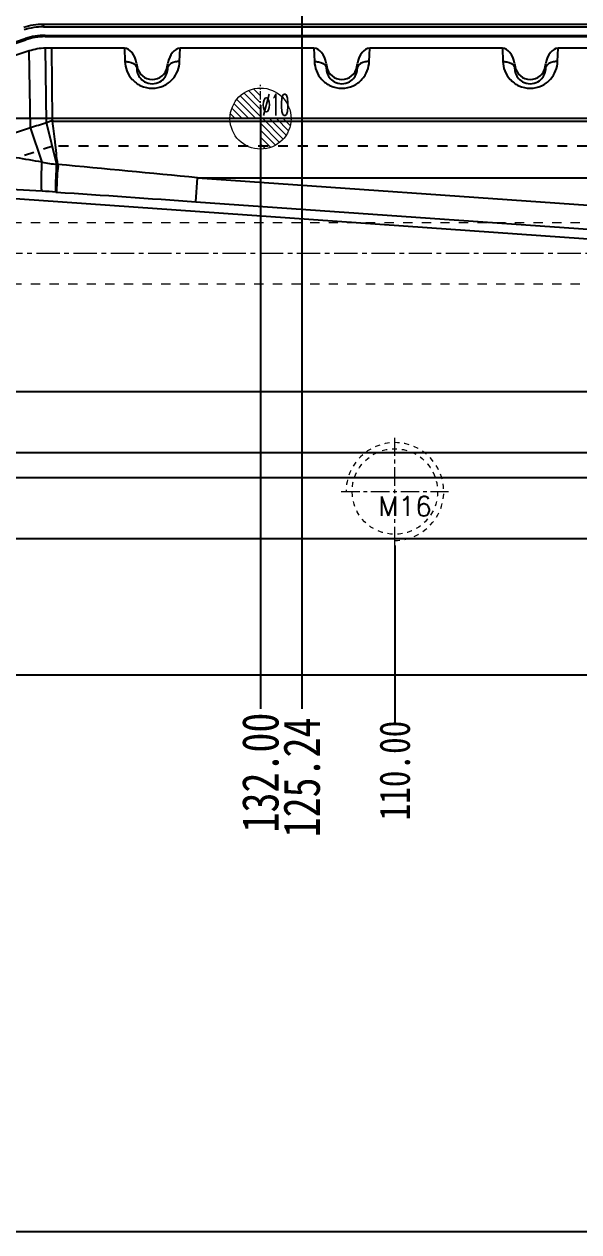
# Model space of a CAD drawing. Header units: millimetres. Extents: x 1205 to 2192, y -3369 to -2218.
# Drawn here: x 1412.5 to 1503.3, y -2752.1 to -2554.6 of the extents above; entities that cross this region are included whole.
import ezdxf

# ---------------------------------------------------------------- set-up
doc = ezdxf.new("R2010")
doc.units = ezdxf.units.MM
doc.header["$LTSCALE"] = 16.335
doc.header["$PDMODE"] = 3
doc.header["$PDSIZE"] = 0.3125
doc.linetypes.add('CENTER', pattern=[0.6, 0.375, -0.075, 0.075, -0.075])
doc.linetypes.add('HIDDEN', pattern=[0.2, 0.1, -0.1])
doc.layers.get('0').update_dxf_attribs({"linetype": 'CONTINUOUS'})
doc.layers.get('Defpoints').update_dxf_attribs({"linetype": 'CONTINUOUS'})
for name, color, linetype, lineweight in [('cool', 153, 'HIDDEN', 9), ('epin', 13, 'CONTINUOUS', 9), ('screw', 33, 'CONTINUOUS', 13)]:
    doc.layers.add(name, color=color, linetype=linetype, lineweight=lineweight)
doc.layers.add('DEFAULT_2', color=8, linetype='HIDDEN')
doc.layers.add('DIM', color=3, linetype='CONTINUOUS')
doc.styles.get("Standard").update_dxf_attribs({"font": 'txt', "width": 0.8})
doc.styles.add('TXT', font='txt.shx', dxfattribs={"bigfont": 'gbcbig.shx'})
doc.styles.add('TXT05', font='txt.shx', dxfattribs={"width": 0.5, "bigfont": 'gbcbig.shx'})
doc.dimstyles.new('11', dxfattribs={"dimtxt": 10, "dimasz": 10, "dimexe": 0, "dimexo": 0, "dimgap": 0, "dimtad": 0, "dimzin": 0, "dimdsep": 46, "dimtxsty": 'Standard', "dimcen": 0, "dimclrd": 4, "dimclre": 4, "dimclrt": 6, "dimazin": 0, "dimtfac": 1, "dimtofl": 0, "dimtmove": 0, "dimatfit": 3, "dimfxl": 0, "dimtolj": 1, "dimtzin": 0, "dimarcsym": 0})

# ---------------------------------------------------------------- blocks, each defined once
blk = doc.blocks.new('02')
at = {"layer": 'cool', "ltscale": 0.932966}
for p, q in [((1262.52, -963.86), (1863.86, -963.86)), ((1262.52, -973.86), (1863.86, -973.86))]:
    blk.add_line(p, q, dxfattribs=at)
at = {"layer": 'cool', "color": 1, "linetype": 'CENTER', "ltscale": 0.621977}
blk.add_line((1248.19, -968.86), (1878.19, -968.86), dxfattribs=at)
blk = doc.blocks.new('epin_ejp_10')
at = {"layer": 'epin'}
h = blk.add_hatch(dxfattribs=at)
h.set_pattern_fill('_ANSI31', color=123, scale=0.25, angle=90, style=0)
h.set_pattern_definition([(135, (-1645.23396, 6741.0989), (-0.56126601, -0.56126601), [])])
h.paths.add_polyline_path([(0, 5, 0.414214), (-5, 0), (0, 0)])
h.paths.add_polyline_path([(5, 0), (0, 0), (0, -5, 0.414214)])
at = {"layer": 'epin', "color": 1, "linetype": 'CENTER', "ltscale": 0.219913}
for p, q in [((0, -5.5), (0, 5.5)), ((-5.5, 0), (5.5, 0))]:
    blk.add_line(p, q, dxfattribs=at)
at = {"layer": 'epin'}
blk.add_circle((0, 0), 5, dxfattribs=at)
at = {"layer": 'epin', "color": 6, "style": 'TXT05', "width": 0.5}
blk.add_text('%%c10', height=3.5, dxfattribs=at).set_placement((0.2, 0.5))
blk = doc.blocks.new('*D272')
at = {"layer": 'Defpoints', "color": 0, "transparency": 16777216}
for p in [(1583.19, -2471.02), (1457.96, -2486.17), (1457.96, -2666.58)]:
    blk.add_point(p, dxfattribs=at)
at = {"layer": 'DIM', "color": 4, "lineweight": -2, "transparency": 16777216}
blk.add_line((1457.96, -2486.17), (1457.96, -2666.58), dxfattribs=at)
at = {"layer": 'DIM', "color": 6, "transparency": 16777216, "insert": (1457.96, -2677.78), "char_height": 6, "attachment_point": 5, "rotation": 90}
blk.add_mtext('\\A1;125.24', dxfattribs=at)
blk = doc.blocks.new('*D273')
at = {"layer": 'Defpoints', "color": 0, "transparency": 16777216}
for p in [(1583.19, -2471.02), (1451.19, -2567.84), (1451.19, -2666.58)]:
    blk.add_point(p, dxfattribs=at)
at = {"layer": 'DIM', "color": 4, "lineweight": -2, "transparency": 16777216}
blk.add_line((1451.19, -2567.84), (1451.19, -2666.58), dxfattribs=at)
at = {"layer": 'DIM', "color": 6, "transparency": 16777216, "insert": (1451.19, -2676.98), "char_height": 6, "attachment_point": 5, "rotation": 90}
blk.add_mtext('\\A1;132.00', dxfattribs=at)
blk = doc.blocks.new('*D274')
at = {"layer": 'Defpoints', "color": 0, "transparency": 16777216}
for p in [(1583.19, -2471.02), (1399.19, -2570.41), (1399.19, -2666.58)]:
    blk.add_point(p, dxfattribs=at)
at = {"layer": 'DIM', "color": 4, "lineweight": -2, "transparency": 16777216}
blk.add_line((1399.19, -2570.41), (1399.19, -2666.58), dxfattribs=at)
at = {"layer": 'DIM', "color": 6, "transparency": 16777216, "insert": (1399.19, -2676.98), "char_height": 6, "attachment_point": 5, "rotation": 90}
blk.add_mtext('\\A1;184.00', dxfattribs=at)
blk = doc.blocks.new('*D275')
at = {"layer": 'Defpoints', "color": 0, "transparency": 16777216}
for p in [(1583.19, -2471.02), (1343.19, -2546.02), (1343.19, -2666.58)]:
    blk.add_point(p, dxfattribs=at)
at = {"layer": 'DIM', "color": 4, "lineweight": -2, "transparency": 16777216}
blk.add_line((1343.19, -2546.02), (1343.19, -2666.58), dxfattribs=at)
at = {"layer": 'DIM', "color": 6, "transparency": 16777216, "insert": (1343.19, -2677.38), "char_height": 6, "attachment_point": 5, "rotation": 90}
blk.add_mtext('\\A1;240.00', dxfattribs=at)
blk = doc.blocks.new('*D276')
at = {"layer": 'Defpoints', "color": 0, "transparency": 16777216}
for p in [(1583.19, -2471.02), (1328.19, -2631.02), (1321.68, -2666.58)]:
    blk.add_point(p, dxfattribs=at)
at = {"layer": 'DIM', "color": 4, "lineweight": -2, "transparency": 16777216}
for p, q in [((1328.19, -2631.02), (1328.19, -2658.58)), ((1328.19, -2658.58), (1321.68, -2662.58)), ((1321.68, -2662.58), (1321.68, -2666.58))]:
    blk.add_line(p, q, dxfattribs=at)
at = {"layer": 'DIM', "color": 6, "transparency": 16777216, "insert": (1321.68, -2677.78), "char_height": 6, "attachment_point": 5, "rotation": 90}
blk.add_mtext('\\A1;255.00', dxfattribs=at)
blk = doc.blocks.new('*D277')
at = {"layer": 'Defpoints', "color": 0, "transparency": 16777216}
for p in [(1583.19, -2471.02), (1330.19, -2519.41), (1330.19, -2666.58)]:
    blk.add_point(p, dxfattribs=at)
at = {"layer": 'DIM', "color": 4, "lineweight": -2, "transparency": 16777216}
blk.add_line((1330.19, -2519.41), (1330.19, -2666.58), dxfattribs=at)
at = {"layer": 'DIM', "color": 6, "transparency": 16777216, "insert": (1330.19, -2677.78), "char_height": 6, "attachment_point": 5, "rotation": 90}
blk.add_mtext('\\A1;253.00', dxfattribs=at)
blk = doc.blocks.new('*D278')
at = {"layer": 'Defpoints', "color": 0, "transparency": 16777216}
for p in [(1583.19, -2471.02), (1322.19, -2485.81), (1310.41, -2666.58)]:
    blk.add_point(p, dxfattribs=at)
at = {"layer": 'DIM', "color": 4, "lineweight": -2, "transparency": 16777216}
for p, q in [((1322.19, -2485.81), (1322.19, -2658.58)), ((1322.19, -2658.58), (1310.41, -2662.58)), ((1310.41, -2662.58), (1310.41, -2666.58))]:
    blk.add_line(p, q, dxfattribs=at)
at = {"layer": 'DIM', "color": 6, "transparency": 16777216, "insert": (1310.41, -2676.98), "char_height": 6, "attachment_point": 5, "rotation": 90}
blk.add_mtext('\\A1;261.00', dxfattribs=at)
blk = doc.blocks.new('*D280')
at = {"layer": 'Defpoints', "color": 0, "transparency": 16777216}
for p in [(1583.19, -2471.02), (1261.05, -2570.02), (1565.69, -2570.02)]:
    blk.add_point(p, dxfattribs=at)
at = {"layer": 'DIM', "color": 4, "lineweight": -2, "transparency": 16777216}
blk.add_line((1565.69, -2570.02), (1261.05, -2570.02), dxfattribs=at)
at = {"layer": 'DIM', "color": 6, "transparency": 16777216, "insert": (1252.25, -2570.02), "char_height": 6, "attachment_point": 5}
blk.add_mtext('\\A1;99.00', dxfattribs=at)
blk = doc.blocks.new('*D281')
at = {"layer": 'Defpoints', "color": 0, "transparency": 16777216}
for p in [(1583.19, -2471.02), (1393.69, -2574.02), (1261.05, -2579.73)]:
    blk.add_point(p, dxfattribs=at)
at = {"layer": 'DIM', "color": 4, "lineweight": -2, "transparency": 16777216}
for p, q in [((1269.05, -2574.02), (1265.05, -2579.73)), ((1393.69, -2574.02), (1269.05, -2574.02)), ((1265.05, -2579.73), (1261.05, -2579.73))]:
    blk.add_line(p, q, dxfattribs=at)
at = {"layer": 'DIM', "color": 6, "transparency": 16777216, "insert": (1251.05, -2579.73), "char_height": 6, "attachment_point": 5}
blk.add_mtext('\\A1;103.00', dxfattribs=at)
blk = doc.blocks.new('*D282')
at = {"layer": 'Defpoints', "color": 0, "transparency": 16777216}
for p in [(1583.19, -2471.02), (1261.05, -2592.02), (1314.9, -2592.02)]:
    blk.add_point(p, dxfattribs=at)
at = {"layer": 'DIM', "color": 4, "lineweight": -2, "transparency": 16777216}
blk.add_line((1314.9, -2592.02), (1261.05, -2592.02), dxfattribs=at)
at = {"layer": 'DIM', "color": 6, "transparency": 16777216, "insert": (1251.45, -2592.02), "char_height": 6, "attachment_point": 5}
blk.add_mtext('\\A1;121.00', dxfattribs=at)
blk = doc.blocks.new('*D283')
at = {"layer": 'Defpoints', "color": 0, "transparency": 16777216}
for p in [(1583.19, -2471.02), (1261.05, -2631.02), (1323.7, -2631.02)]:
    blk.add_point(p, dxfattribs=at)
at = {"layer": 'DIM', "color": 4, "lineweight": -2, "transparency": 16777216}
blk.add_line((1323.7, -2631.02), (1261.05, -2631.02), dxfattribs=at)
at = {"layer": 'DIM', "color": 6, "transparency": 16777216, "insert": (1251.05, -2631.02), "char_height": 6, "attachment_point": 5}
blk.add_mtext('\\A1;160.00', dxfattribs=at)
blk = doc.blocks.new('screw_m16_g')
at = {"layer": 'screw', "color": 1, "linetype": 'CENTER', "ltscale": 0.497582}
for p, q in [((0, -8.8), (0, 8.8)), ((-8.8, 0), (8.8, 0))]:
    blk.add_line(p, q, dxfattribs=at)
at = {"layer": 'screw', "color": 33, "linetype": 'HIDDEN', "ltscale": 0.497582}
blk.add_circle((0, 0), 7, dxfattribs=at)
at = {"layer": 'screw', "color": 92, "linetype": 'HIDDEN', "ltscale": 0.497582}
blk.add_arc((0, 0), 8, 270, 180, dxfattribs=at)
at = {"layer": 'screw', "color": 6, "style": 'TXT'}
blk.add_text('M16', height=3.2, dxfattribs=at).set_placement((-2.72, -4))
blk = doc.blocks.new('*D336')
at = {"layer": 'Defpoints', "color": 0, "transparency": 16777216}
for p in [(1583.19, -2471.02), (1473.19, -2639.82), (1473.19, -2668.99)]:
    blk.add_point(p, dxfattribs=at)
at = {"layer": 'DIM', "color": 4, "lineweight": -2, "transparency": 16777216}
blk.add_line((1473.19, -2639.82), (1473.19, -2668.99), dxfattribs=at)
at = {"layer": 'DIM', "color": 6, "transparency": 16777216, "insert": (1473.19, -2676.66), "char_height": 2.5, "attachment_point": 5, "rotation": 90}
blk.add_mtext('\\A1;{\\H2x;110.00}', dxfattribs=at)

msp = doc.modelspace()

# ---------------------------------------------------------------- linework, layer by layer
at = {"color": 7, "linetype": 'Continuous'}
for p, q in [((1415.59, -2554.605), (1415.656, -2555.011)), ((1640.247, -2554.605), (1415.59, -2554.605)), ((1415.656, -2555.011), (1640.181, -2555.011)), ((1400.694, -2560.933), (1412.679, -2556.938)), ((1400.758, -2561.125), (1412.743, -2557.13)), ((1412.743, -2557.13), (1412.679, -2556.938)), ((1415.916, -2556.615), (1415.916, -2556.412)), ((1415.916, -2556.412), (1639.921, -2556.412)), ((1415.916, -2556.615), (1639.921, -2556.615)), ((1413.283, -2558.959), (1401.298, -2562.954)), ((1413.528, -2571.452), (1413.283, -2558.959)), ((1416.155, -2570.663), (1415.982, -2558.521)), ((1428.9, -2558.521), (1415.982, -2558.521)), ((1417.146, -2570.301), (1417.015, -2558.521)), ((1428.9, -2558.521), (1428.98, -2560.697)), ((1437.947, -2560.697), (1438.026, -2558.521)), ((1459.944, -2558.521), (1438.026, -2558.521)), ((1459.944, -2558.521), (1460.023, -2560.697)), ((1468.991, -2560.697), (1469.07, -2558.521)), ((1490.791, -2558.521), (1469.07, -2558.521)), ((1490.791, -2558.521), (1490.87, -2560.697)), ((1499.838, -2560.697), (1499.917, -2558.521)), ((1520.252, -2558.521), (1499.917, -2558.521)), ((1430.897, -2560.983), (1431.001, -2561.572)), ((1430.897, -2560.983), (1430.919, -2561.586)), ((1431.001, -2561.572), (1430.919, -2561.586)), ((1435.925, -2561.572), (1436.029, -2560.983)), ((1435.925, -2561.572), (1436.007, -2561.586)), ((1436.007, -2561.586), (1436.029, -2560.983)), ((1461.941, -2560.983), (1461.963, -2561.586)), ((1461.941, -2560.983), (1462.045, -2561.572)), ((1462.045, -2561.572), (1461.963, -2561.586)), ((1466.969, -2561.572), (1467.073, -2560.983)), ((1466.969, -2561.572), (1467.051, -2561.586)), ((1467.051, -2561.586), (1467.073, -2560.983)), ((1492.788, -2560.983), (1492.81, -2561.586)), ((1492.788, -2560.983), (1492.892, -2561.572)), ((1492.892, -2561.572), (1492.81, -2561.586)), ((1497.816, -2561.572), (1497.92, -2560.983)), ((1497.816, -2561.572), (1497.898, -2561.586)), ((1497.898, -2561.586), (1497.92, -2560.983)), ((1406.275, -2573.87), (1413.528, -2571.452)), ((1415.428, -2577.153), (1413.528, -2571.452)), ((1416.155, -2570.663), (1417.146, -2570.302)), ((1417.835, -2577.536), (1416.155, -2570.663)), ((1417.156, -2570.451), (1638.567, -2570.451)), ((1417.835, -2577.536), (1418.008, -2577.564)), ((1440.624, -2583.615), (1440.899, -2579.685)), ((1440.899, -2579.685), (1586.292, -2579.697)), ((1440.899, -2579.685), (1543.322, -2586.848)), ((1541.426, -2592.289), (1392.078, -2581.846)), ((1417.699, -2582.033), (1417.799, -2582.039)), ((1440.624, -2583.615), (1543.048, -2590.777)), ((1372.192, -2614.659), (1564.234, -2614.659)), ((1371.993, -2624.659), (1564.802, -2624.659)), ((1565.221, -2628.781), (1371.26, -2628.781)), ((1565.906, -2638.781), (1366.017, -2638.781)), ((1339.194, -2661.018), (1559.795, -2661.018))]:
    msp.add_line(p, q, dxfattribs=at)
msp.add_lwpolyline([(1205.268, -2217.543), (2177.262, -2217.543), (2177.262, -2752.101), (1205.268, -2752.101)], close=True)
for centre, radius, start, end in [((1415.927, -2566.717), 10.305, 90.05926, 108.37569), ((1415.991, -2567.112), 8.591, 90.05926, 108.37568), ((1433.463, -2561.138), 2.5, 190, 350), ((1464.507, -2561.138), 2.5, 190, 350), ((1495.354, -2561.138), 2.5, 190, 350), ((1418.54, -2570.286), 1.393, 180.63081, 186.78712), ((1354.264, -2924.827), 353.013, 80.02233, 81.42411), ((1472.993, -2223.344), 358.461, 260.75902, 261.14858), ((518.067, -12258.566), 9722.775, 84.553601, 84.6891149), ((1392.442, -2992.71), 411.454, 86.7978, 87.93879), ((1396.113, -2928.121), 346.76, 86.4309, 86.80722)]:
    msp.add_arc(centre, radius, start, end, dxfattribs=at)
for centre, major_axis, ratio, start_param, end_param in [((1415.595, -2564.669), (-1.612, 9.934), 0.9985935, -0.1606529, 0.1606529), ((1415.661, -2565.074), (-1.612, 9.934), 0.9985935, -0.1606529, 0.1606529), ((1415.921, -2566.679), (-1.612, 9.934), 0.9985935, -0.1606529, 0.1606529), ((1428.974, -2561.769), (-0.118, 3.248), 0.6153903, -1.3486707, -0.022425), ((1437.953, -2561.769), (0.118, 3.248), 0.6153903, 0.022425, 1.3486707), ((1460.018, -2561.769), (-0.118, 3.248), 0.6153903, -1.3486707, -0.022425), ((1468.996, -2561.769), (0.118, 3.248), 0.6153903, 0.022425, 1.3486707), ((1490.865, -2561.769), (-0.118, 3.248), 0.6153903, -1.3486707, -0.022425), ((1499.843, -2561.769), (0.118, 3.248), 0.6153903, 0.022425, 1.3486707)]:
    msp.add_ellipse(centre, major_axis=major_axis, ratio=ratio, start_param=start_param, end_param=end_param, dxfattribs=at)
for points, knots in [([(1428.98, -2560.697), (1429.197, -2560.692), (1429.907, -2560.74), (1430.725, -2561.112), (1430.919, -2561.586)], [0, 0, 0, 0, 0.2979173, 1, 1, 1, 1]), ([(1428.98, -2560.697), (1428.999, -2561.215), (1429.221, -2562.278), (1430.116, -2563.709), (1431.583, -2564.787), (1433.468, -2565.202), (1435.35, -2564.784), (1436.815, -2563.704), (1437.706, -2562.275), (1437.928, -2561.214), (1437.947, -2560.697)], [0, 0, 0, 0, 0.1131655, 0.2318238, 0.3607437, 0.5002938, 0.639856, 0.7686218, 0.887059, 1, 1, 1, 1]), ([(1430.919, -2561.586), (1430.901, -2561.867), (1430.96, -2562.466), (1431.376, -2563.341), (1432.218, -2564.106), (1433.466, -2564.44), (1434.713, -2564.104), (1435.552, -2563.339), (1435.967, -2562.465), (1436.026, -2561.867), (1436.007, -2561.586)], [0, 0, 0, 0, 0.1017009, 0.2126932, 0.3425921, 0.5002813, 0.6579372, 0.7876219, 0.8984274, 1, 1, 1, 1]), ([(1437.947, -2560.697), (1437.73, -2560.692), (1437.019, -2560.74), (1436.201, -2561.112), (1436.007, -2561.586)], [0, 0, 0, 0, 0.2979175, 1, 1, 1, 1]), ([(1460.023, -2560.697), (1460.241, -2560.692), (1460.951, -2560.74), (1461.769, -2561.112), (1461.963, -2561.586)], [0, 0, 0, 0, 0.2979173, 1, 1, 1, 1]), ([(1460.023, -2560.697), (1460.042, -2561.215), (1460.265, -2562.278), (1461.16, -2563.709), (1462.627, -2564.787), (1464.511, -2565.202), (1466.394, -2564.784), (1467.858, -2563.704), (1468.75, -2562.275), (1468.972, -2561.214), (1468.991, -2560.697)], [0, 0, 0, 0, 0.1131655, 0.2318238, 0.3607437, 0.5002938, 0.639856, 0.7686218, 0.887059, 1, 1, 1, 1]), ([(1461.963, -2561.586), (1461.945, -2561.867), (1462.004, -2562.466), (1462.419, -2563.341), (1463.261, -2564.106), (1464.509, -2564.44), (1465.756, -2564.104), (1466.596, -2563.339), (1467.01, -2562.465), (1467.069, -2561.867), (1467.051, -2561.586)], [0, 0, 0, 0, 0.1017009, 0.2126932, 0.3425921, 0.5002813, 0.6579372, 0.7876219, 0.8984274, 1, 1, 1, 1]), ([(1468.991, -2560.697), (1468.773, -2560.692), (1468.063, -2560.74), (1467.245, -2561.112), (1467.051, -2561.586)], [0, 0, 0, 0, 0.2979175, 1, 1, 1, 1]), ([(1490.87, -2560.697), (1491.088, -2560.692), (1491.798, -2560.74), (1492.616, -2561.112), (1492.81, -2561.586)], [0, 0, 0, 0, 0.2979173, 1, 1, 1, 1]), ([(1490.87, -2560.697), (1490.889, -2561.215), (1491.112, -2562.278), (1492.007, -2563.709), (1493.474, -2564.787), (1495.358, -2565.202), (1497.241, -2564.784), (1498.705, -2563.704), (1499.597, -2562.275), (1499.819, -2561.214), (1499.838, -2560.697)], [0, 0, 0, 0, 0.1131655, 0.2318238, 0.3607437, 0.5002938, 0.639856, 0.7686218, 0.887059, 1, 1, 1, 1]), ([(1492.81, -2561.586), (1492.792, -2561.867), (1492.851, -2562.466), (1493.266, -2563.341), (1494.108, -2564.106), (1495.356, -2564.44), (1496.603, -2564.104), (1497.443, -2563.339), (1497.857, -2562.465), (1497.916, -2561.867), (1497.898, -2561.586)], [0, 0, 0, 0, 0.1017009, 0.2126932, 0.3425921, 0.5002813, 0.6579372, 0.7876219, 0.8984274, 1, 1, 1, 1]), ([(1499.838, -2560.697), (1499.62, -2560.692), (1498.91, -2560.74), (1498.092, -2561.112), (1497.898, -2561.586)], [0, 0, 0, 0, 0.2979175, 1, 1, 1, 1]), ([(1418.004, -2577.53), (1417.885, -2576.903), (1417.791, -2575.956), (1417.674, -2574.708), (1417.531, -2573.518), (1417.347, -2572.103), (1417.22, -2570.987), (1417.156, -2570.451)], [0, 0, 0, 0, 0.2684148, 0.3995369, 0.52759, 0.7727712, 1, 1, 1, 1]), ([(1415.426, -2581.898), (1415.398, -2581.829), (1415.366, -2581.631), (1415.332, -2581.269), (1415.312, -2580.775), (1415.303, -2579.916), (1415.334, -2578.695), (1415.39, -2577.68), (1415.428, -2577.153)], [0, 0, 0, 0, 0.0473108, 0.124848, 0.230083, 0.3588007, 0.6664825, 1, 1, 1, 1]), ([(1417.699, -2582.033), (1417.687, -2581.965), (1417.676, -2581.781), (1417.668, -2581.441), (1417.672, -2580.979), (1417.692, -2580.171), (1417.743, -2579.011), (1417.801, -2578.043), (1417.835, -2577.536)], [0, 0, 0, 0, 0.046095, 0.1224258, 0.2263807, 0.3539853, 0.6613842, 1, 1, 1, 1]), ([(1418.004, -2577.53), (1418.052, -2577.78), (1418.019, -2578.172), (1417.936, -2578.675), (1417.881, -2579.171), (1417.868, -2579.76), (1417.843, -2580.414), (1417.811, -2580.983), (1417.796, -2581.447), (1417.793, -2581.787), (1417.793, -2581.97), (1417.799, -2582.039)], [0, 0, 0, 0, 0.1690245, 0.2551437, 0.3394147, 0.4997729, 0.6464432, 0.7742653, 0.8780953, 0.9542688, 1, 1, 1, 1])]:
    msp.add_open_spline(points, degree=3, knots=knots, dxfattribs=at)
for points in [[(1413.528, -2571.452), (1414.41, -2571.21), (1415.285, -2570.944), (1416.155, -2570.663)], [(1417.799, -2582.039), (1425.408, -2582.558), (1433.016, -2583.083), (1440.624, -2583.615)]]:
    msp.add_open_spline(points, degree=3, dxfattribs=at)
at = {"layer": 'DEFAULT_2', "color": 8, "linetype": 'HIDDEN'}
for p, q in [((1417.194, -2574.521), (1406.358, -2578.133)), ((1638.644, -2574.521), (1417.194, -2574.521))]:
    msp.add_line(p, q, dxfattribs=at)

# ---------------------------------------------------------------- block references
msp.add_blockref('02', (20, -1623.161))
at = {"layer": 'epin'}
msp.add_blockref('epin_ejp_10', (1451.194, -2570.018), dxfattribs=at)
at = {"layer": 'screw'}
msp.add_blockref('screw_m16_g', (1473.194, -2631.018), dxfattribs=at)

# ---------------------------------------------------------------- dimensions: what is measured, and where the dimension line sits
at = {"layer": 'DIM'}
for feature_location, offset, dtype, picture, middle in [((1393.694, -2574.018), (-132.639, -5.715), 0, '*D281', (1251.055, -2579.733)), ((1323.705, -2631.018), (-62.65, 0), 0, '*D283', (1251.055, -2631.018)), ((1314.904, -2592.018), (-53.85, 0), 0, '*D282', (1251.455, -2592.018)), ((1565.694, -2570.018), (-304.639, 0), 0, '*D280', (1252.255, -2570.018)), ((1322.194, -2485.805), (-11.788, -180.776), 1, '*D278', (1310.406, -2676.981)), ((1328.194, -2631.018), (-6.516, -35.563), 1, '*D276', (1321.678, -2677.781)), ((1330.194, -2519.406), (0, -147.175), 1, '*D277', (1330.194, -2677.781)), ((1343.194, -2546.018), (0, -120.563), 1, '*D275', (1343.194, -2677.381)), ((1399.194, -2570.407), (0, -96.174), 1, '*D274', (1399.194, -2676.981)), ((1451.194, -2567.835), (0, -98.746), 1, '*D273', (1451.194, -2676.981)), ((1457.956, -2486.168), (0, -180.413), 1, '*D272', (1457.956, -2677.781))]:
    dim = msp.add_ordinate_dim(feature_location=feature_location, offset=offset, dtype=dtype, origin=(1583.194, -2471.018), dimstyle='11', override={"dimtxt": 6, "dimasz": 2}, dxfattribs=at)
    dim.commit()
    dim.dimension.update_dxf_attribs({"geometry": picture, "text_midpoint": middle})
dim = msp.add_ordinate_dim(feature_location=(1473.194, -2639.818), offset=(0, -29.171), dtype=1, origin=(1583.194, -2471.018), text='{\\H2x;<>}', dimstyle='11', override={"dimtxt": 2.5, "dimasz": 2}, dxfattribs=at)
dim.commit()
dim.dimension.update_dxf_attribs({"geometry": '*D336', "text_midpoint": (1473.194, -2676.656)})

doc.saveas('drawing.dxf')
